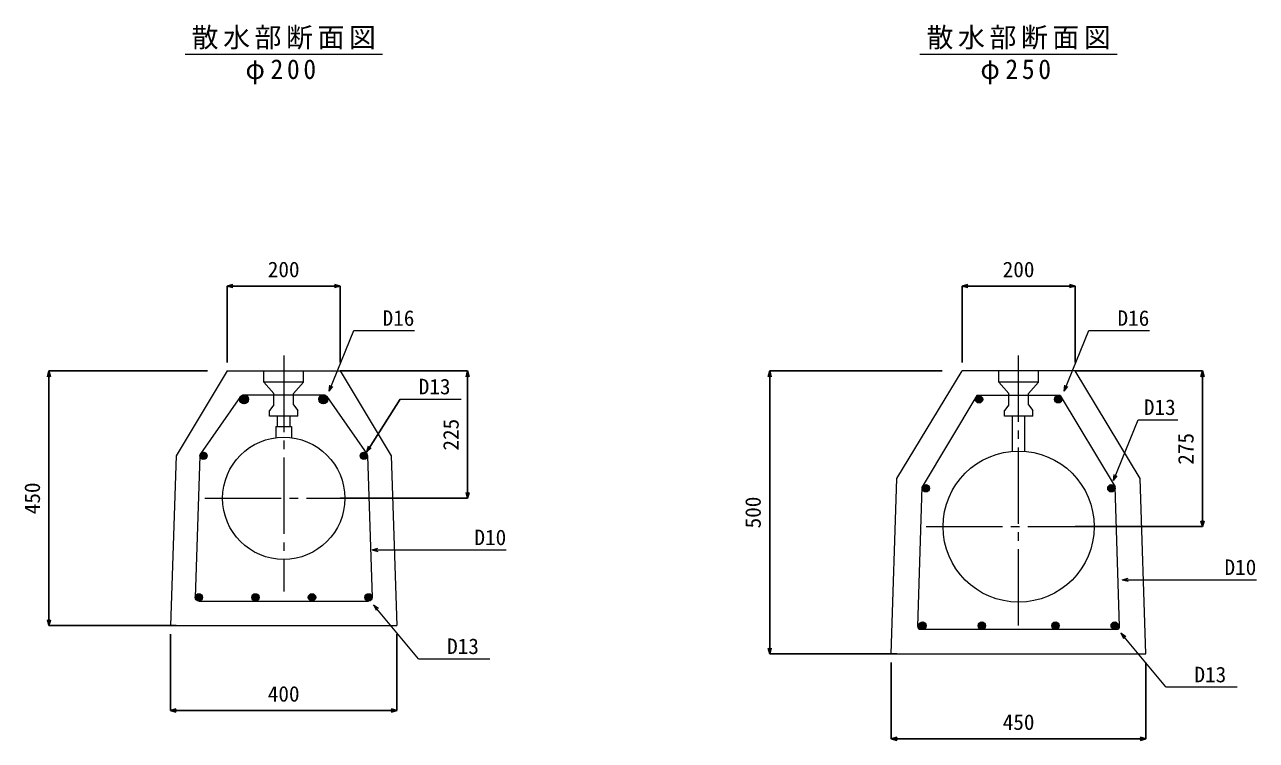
# Model space of a CAD drawing. Units: millimetres, scale not verified. Extents: x -9232 to 7975, y -6572 to 1682.
# Drawn here: x 102 to 2279, y 108 to 1373 of the extents above; entities that cross this region are included whole.
import ezdxf
from ezdxf.enums import TextEntityAlignment as Align

# ---------------------------------------------------------------- set-up
doc = ezdxf.new("R2010")
doc.units = ezdxf.units.MM
doc.header["$LTSCALE"] = 15
doc.linetypes.add('CHAIN2', pattern=[12, 9, -1, 1, -1])
doc.layers.add('0-1_ブロック', color=2, linetype='Continuous', lineweight=18)
doc.layers.add('0-A', color=7, linetype='Continuous', lineweight=18)
doc.layers.add('0-3_鉄筋', color=4, linetype='Continuous')
doc.layers.add('0-6_寸法', color=4, linetype='Continuous')
doc.styles.add('ＭＳ ゴシック', font='')
doc.styles.get('ＭＳ ゴシック').set_extended_font_data('MS Gothic')

msp = doc.modelspace()

# ---------------------------------------------------------------- linework, layer by layer
at = {"layer": '0-1_ブロック', "color": 7, "linetype": 'CHAIN2'}
for p, q in [((559.89, 788.17), (559.89, 371.25)), ((1858.82, 311.07), (1858.82, 788.17)), ((420.4, 536.06), (709.38, 536.06)), ((1695.32, 486.06), (2022.32, 486.06))]:
    msp.add_line(p, q, dxfattribs=at)
at = {"layer": '0-1_ブロック', "color": 3}
for p, q in [((459.89, 761.06), (369.89, 611.06)), ((459.89, 761.06), (369.89, 611.06)), ((459.89, 761.06), (369.89, 611.06)), ((459.89, 761.06), (659.89, 761.06)), ((459.89, 761.06), (659.89, 761.06)), ((659.89, 761.06), (749.89, 611.06)), ((659.89, 761.06), (749.89, 611.06)), ((1958.82, 761.06), (1758.82, 761.06)), ((369.89, 611.06), (359.89, 311.06)), ((749.89, 611.06), (759.89, 311.06)), ((359.89, 311.06), (759.89, 311.06))]:
    msp.add_line(p, q, dxfattribs=at)
at = {"layer": '0-1_ブロック', "color": 7}
for p, q in [((524.89, 741.06), (542.39, 721.06)), ((577.39, 721.06), (594.89, 741.06)), ((594.89, 741.06), (594.89, 761.06)), ((1823.82, 741.06), (1841.32, 721.06)), ((1876.32, 721.06), (1893.82, 741.06)), ((1893.82, 741.06), (1893.82, 761.06)), ((487.19, 718.59), (497.42, 708.35)), ((488.9, 718.99), (497.83, 710.06)), ((491.04, 718.97), (497.81, 712.21)), ((542.39, 701.06), (542.39, 721.06)), ((577.39, 701.06), (577.39, 721.06)), ((630.88, 718.99), (621.95, 710.06)), ((628.74, 718.97), (621.98, 712.21)), ((632.6, 718.59), (622.36, 708.35)), ((1841.32, 701.06), (1841.32, 721.06)), ((1876.32, 701.06), (1876.32, 721.06)), ((481.89, 711.15), (489.99, 703.06)), ((482.14, 713.03), (491.86, 703.3)), ((482.26, 708.67), (487.5, 703.42)), ((482.71, 714.58), (493.42, 703.87)), ((483.52, 715.89), (494.73, 704.68)), ((484.53, 717), (495.83, 705.7)), ((485.75, 717.9), (496.74, 706.92)), ((542.39, 701.06), (534.89, 691.06)), ((577.39, 701.06), (584.89, 691.06)), ((634.03, 717.9), (623.05, 706.92)), ((635.25, 717), (623.95, 705.7)), ((636.27, 715.89), (625.06, 704.68)), ((637.08, 714.58), (626.37, 703.87)), ((637.65, 713.03), (627.92, 703.3)), ((637.89, 711.15), (629.8, 703.06)), ((637.53, 708.67), (632.28, 703.42)), ((1782.35, 711.74), (1789.5, 704.59)), ((1782.52, 709.45), (1787.21, 704.76)), ((1782.77, 713.44), (1791.2, 705.01)), ((1783.52, 714.82), (1792.58, 705.76)), ((1784.52, 715.93), (1793.69, 706.76)), ((1785.78, 716.8), (1794.56, 708.02)), ((1787.32, 717.38), (1795.14, 709.56)), ((1789.28, 717.54), (1795.3, 711.52)), ((1841.32, 701.06), (1833.82, 691.06)), ((1876.32, 701.06), (1883.82, 691.06)), ((1922.35, 711.74), (1929.5, 704.59)), ((1922.52, 709.45), (1927.21, 704.76)), ((1922.77, 713.44), (1931.2, 705.01)), ((1923.52, 714.82), (1932.58, 705.76)), ((1924.52, 715.93), (1933.69, 706.76)), ((1925.78, 716.8), (1934.56, 708.02)), ((1927.32, 717.38), (1935.14, 709.56)), ((1929.28, 717.54), (1935.3, 711.52)), ((548.89, 662.8), (548.89, 681.06)), ((570.89, 681.06), (570.89, 662.8)), ((584.89, 681.06), (584.89, 691.06)), ((1847.82, 619.1), (1847.82, 681.06)), ((1869.82, 619.1), (1869.82, 681.06)), ((1883.82, 681.06), (1883.82, 691.06)), ((545.89, 662.8), (573.89, 662.8)), ((545.89, 662.8), (545.89, 643.15)), ((573.89, 662.8), (573.89, 643.15)), ((411.76, 611.74), (418.91, 604.59)), ((412.18, 613.44), (420.61, 605.01)), ((412.93, 614.82), (421.99, 605.76)), ((413.93, 615.93), (423.1, 606.76)), ((415.19, 616.8), (423.97, 608.02)), ((416.73, 617.38), (424.55, 609.56)), ((418.69, 617.54), (424.71, 611.52)), ((701.1, 617.54), (695.08, 611.52)), ((703.06, 617.38), (695.23, 609.56)), ((704.6, 616.8), (695.81, 608.02)), ((705.86, 615.93), (696.68, 606.76)), ((706.86, 614.82), (697.8, 605.76)), ((707.61, 613.44), (699.17, 605.01)), ((708.02, 611.74), (700.88, 604.59)), ((411.93, 609.45), (416.62, 604.76)), ((707.86, 609.45), (703.16, 604.76)), ((1688.42, 554.42), (1695.57, 547.28)), ((1688.59, 552.14), (1693.28, 547.44)), ((1688.84, 556.13), (1697.27, 547.7)), ((1689.59, 557.5), (1698.65, 548.44)), ((1690.59, 558.62), (1699.76, 549.45)), ((1691.85, 559.49), (1700.63, 550.7)), ((1693.39, 560.07), (1701.21, 552.24)), ((1695.35, 560.23), (1701.37, 554.2)), ((2022.28, 560.23), (2016.26, 554.2)), ((2024.25, 560.07), (2016.42, 552.24)), ((2025.79, 559.49), (2017, 550.7)), ((2027.04, 558.62), (2017.87, 549.45)), ((2028.05, 557.5), (2018.98, 548.44)), ((2028.79, 556.13), (2020.36, 547.7)), ((2029.21, 554.42), (2022.06, 547.28)), ((2029.04, 552.14), (2024.35, 547.44)), ((403.43, 361.74), (410.57, 354.59)), ((403.59, 359.45), (408.29, 354.76)), ((403.85, 363.44), (412.28, 355.01)), ((404.59, 364.82), (413.65, 355.76)), ((405.6, 365.93), (414.77, 356.76)), ((406.85, 366.8), (415.64, 358.02)), ((408.39, 367.38), (416.22, 359.56)), ((410.36, 367.54), (416.38, 361.52)), ((503.43, 361.74), (510.57, 354.59)), ((503.59, 359.45), (508.29, 354.76)), ((503.85, 363.44), (512.28, 355.01)), ((504.59, 364.82), (513.65, 355.76)), ((505.6, 365.93), (514.77, 356.76)), ((506.85, 366.8), (515.64, 358.02)), ((508.39, 367.38), (516.22, 359.56)), ((510.36, 367.54), (516.38, 361.52)), ((609.43, 367.54), (603.41, 361.52)), ((611.39, 367.38), (603.57, 359.56)), ((612.93, 366.8), (604.15, 358.02)), ((614.19, 365.93), (605.01, 356.76)), ((615.19, 364.82), (606.13, 355.76)), ((615.94, 363.44), (607.51, 355.01)), ((616.36, 361.74), (609.21, 354.59)), ((616.19, 359.45), (611.5, 354.76)), ((709.43, 367.54), (703.41, 361.52)), ((711.39, 367.38), (703.57, 359.56)), ((712.93, 366.8), (704.15, 358.02)), ((714.19, 365.93), (705.01, 356.76)), ((715.19, 364.82), (706.13, 355.76)), ((715.94, 363.44), (707.51, 355.01)), ((716.36, 361.74), (709.21, 354.59)), ((716.19, 359.45), (711.5, 354.76)), ((1682.35, 311.73), (1689.5, 304.58)), ((1682.52, 309.44), (1687.21, 304.75)), ((1682.77, 313.43), (1691.2, 305)), ((1683.52, 314.81), (1692.58, 305.75)), ((1684.52, 315.93), (1693.69, 306.75)), ((1685.78, 316.79), (1694.56, 308.01)), ((1687.32, 317.37), (1695.14, 309.55)), ((1689.28, 317.53), (1695.3, 311.51)), ((1787.35, 311.75), (1794.5, 304.6)), ((1787.52, 309.46), (1792.21, 304.77)), ((1787.77, 313.45), (1796.2, 305.02)), ((1788.52, 314.83), (1797.58, 305.76)), ((1789.52, 315.94), (1798.69, 306.77)), ((1790.78, 316.81), (1799.56, 308.02)), ((1792.32, 317.39), (1800.14, 309.56)), ((1794.28, 317.55), (1800.3, 311.53)), ((1917.35, 311.74), (1924.5, 304.6)), ((1917.52, 309.46), (1922.21, 304.76)), ((1917.77, 313.45), (1926.2, 305.01)), ((1918.52, 314.82), (1927.58, 305.76)), ((1919.52, 315.94), (1928.69, 306.76)), ((1920.78, 316.8), (1929.56, 308.02)), ((1922.32, 317.38), (1930.14, 309.56)), ((1924.28, 317.54), (1930.3, 311.52)), ((2022.18, 311.78), (2029.32, 304.64)), ((2022.34, 309.5), (2027.04, 304.8)), ((2022.6, 313.49), (2031.03, 305.05)), ((2023.34, 314.86), (2032.4, 305.8)), ((2024.35, 315.98), (2033.52, 306.8)), ((2025.6, 316.84), (2034.39, 308.06)), ((2027.14, 317.42), (2034.97, 309.6)), ((2029.1, 317.58), (2035.13, 311.56))]:
    msp.add_line(p, q, dxfattribs=at)
at = {"layer": '0-1_ブロック'}
for p, q in [((486.89, 718.98), (632.89, 718.98)), ((483.52, 715.89), (412.93, 614.82)), ((636.27, 715.89), (706.86, 614.82)), ((1785.16, 717.56), (1688.36, 556.23)), ((1932.47, 717.56), (1785.16, 717.56)), ((1932.47, 717.56), (2029.27, 556.23)), ((411.73, 611.06), (403.39, 361.06)), ((708.06, 611.06), (716.39, 361.06)), ((1680.41, 309.71), (1688.36, 556.23)), ((2037.22, 309.76), (2029.27, 556.23)), ((409.89, 354.56), (709.89, 354.56)), ((1685.41, 304.55), (2032.23, 304.6))]:
    msp.add_line(p, q, dxfattribs=at)
at = {"layer": '0-1_ブロック', "color": 7}
for points in [[(594.89, 741.06), (524.89, 741.06), (524.89, 761.06)], [(1893.82, 741.06), (1823.82, 741.06), (1823.82, 761.06)], [(584.89, 681.06), (534.89, 681.06), (534.89, 691.06)], [(1883.82, 681.06), (1833.82, 681.06), (1833.82, 691.06)]]:
    msp.add_lwpolyline(points, dxfattribs=at)
at = {"layer": '0-1_ブロック', "color": 3}
for points in [[(1633.82, 261.06), (2083.82, 261.06), (2073.82, 571.06), (1958.82, 761.06)], [(1633.82, 261.06), (1643.82, 571.06), (1758.82, 761.06)]]:
    msp.add_lwpolyline(points, dxfattribs=at)
at = {"layer": '0-1_ブロック'}
for centre, radius in [((489.89, 711.06), 8), ((629.89, 711.06), 8), ((1788.82, 711.06), 6.5), ((1928.82, 711.06), 6.5), ((418.23, 611.06), 6.5), ((701.56, 611.06), 6.5), ((1694.89, 553.74), 6.5), ((2022.75, 553.74), 6.5), ((409.89, 361.06), 6.5), ((509.89, 361.06), 6.5), ((609.89, 361.06), 6.5), ((709.89, 361.06), 6.5), ((1688.82, 311.05), 6.5), ((1793.82, 311.06), 6.5), ((1923.82, 311.06), 6.5), ((2028.64, 311.1), 6.5)]:
    msp.add_circle(centre, radius, dxfattribs=at)
at = {"layer": '0-1_ブロック', "color": 7}
msp.add_circle((559.89, 536.06), 108, dxfattribs=at)
at = {"layer": '0-1_ブロック', "color": 3}
msp.add_circle((1858.82, 486.06), 133.5, dxfattribs=at)
at = {"layer": '0-1_ブロック'}
for centre, start, end in [((1685.41, 309.55), 178.15239, 270.00892), ((2032.22, 309.6), 270.00892, 1.84761)]:
    msp.add_arc(centre, 5, start, end, dxfattribs=at)
at = {"layer": '0-3_鉄筋'}
for p, q in [((359.89, 161.06), (359.89, 296.06)), ((759.89, 161.06), (759.89, 296.06)), ((1633.82, 111.06), (1633.82, 246.06)), ((2083.82, 111.06), (2083.82, 246.06)), ((359.89, 161.06), (370.03, 163.77)), ((359.89, 161.06), (759.89, 161.06)), ((359.89, 161.06), (370.03, 158.34)), ((759.89, 161.06), (749.75, 163.77)), ((759.89, 161.06), (749.75, 158.34)), ((1633.82, 111.06), (1643.96, 113.77)), ((1633.82, 111.06), (2083.82, 111.06)), ((1633.82, 111.06), (1643.96, 108.34)), ((2083.82, 111.06), (2073.67, 113.77)), ((2083.82, 111.06), (2073.67, 108.34))]:
    msp.add_line(p, q, dxfattribs=at)
at = {"layer": '0-6_寸法'}
for p, q in [((459.89, 911.06), (470.04, 913.77)), ((459.89, 911.06), (659.89, 911.06)), ((459.89, 911.06), (470.04, 908.34)), ((459.89, 911.06), (459.89, 776.06)), ((659.89, 911.06), (649.75, 913.77)), ((659.89, 911.06), (649.75, 908.34)), ((659.89, 911.06), (659.89, 776.06)), ((1758.82, 911.06), (1768.96, 913.77)), ((1758.82, 911.06), (1958.82, 911.06)), ((1758.82, 911.06), (1768.96, 908.34)), ((1758.82, 911.06), (1758.82, 776.06)), ((1958.82, 911.06), (1948.67, 913.77)), ((1958.82, 911.06), (1948.67, 908.34)), ((1958.82, 911.06), (1958.82, 776.06)), ((144.89, 761.06), (142.18, 750.91)), ((144.89, 311.06), (144.89, 761.06)), ((144.89, 761.06), (147.61, 750.91)), ((144.89, 761.06), (424.91, 761.06)), ((884.89, 761.06), (659.89, 761.06)), ((884.89, 761.06), (882.18, 750.91)), ((884.89, 536.06), (884.89, 761.06)), ((884.89, 761.06), (887.61, 750.91)), ((1418.82, 761.06), (1416.1, 750.91)), ((1418.82, 261.06), (1418.82, 761.06)), ((1418.82, 761.06), (1421.53, 750.91)), ((1418.82, 761.06), (1723.75, 761.06)), ((2183.82, 761.06), (1958.82, 761.06)), ((2183.82, 761.06), (2181.1, 750.91)), ((2183.82, 486.06), (2183.82, 761.06)), ((2183.82, 761.06), (2186.53, 750.91)), ((884.89, 536.06), (882.18, 546.2)), ((884.89, 536.06), (887.61, 546.2)), ((884.89, 536.06), (659.89, 536.06)), ((2183.82, 486.06), (1958.82, 486.06)), ((2183.82, 486.06), (2181.1, 496.2)), ((2183.82, 486.06), (2186.53, 496.2)), ((144.89, 311.06), (142.18, 321.2)), ((144.89, 311.06), (147.61, 321.2)), ((144.89, 311.06), (369.89, 311.06)), ((1418.82, 261.06), (1416.1, 271.2)), ((1418.82, 261.06), (1421.53, 271.2)), ((1418.82, 261.06), (1643.82, 261.06))]:
    msp.add_line(p, q, dxfattribs=at)
at = {"layer": '0-6_寸法', "color": 7}
for p, q in [((765.99, 711.52), (706.66, 618.13)), ((706.66, 618.13), (709.81, 628.15)), ((706.66, 618.13), (714.4, 625.24))]:
    msp.add_line(p, q, dxfattribs=at)
at = {"layer": '0-A'}
for p, q in [((385.54, 1320.93), (734.25, 1320.93)), ((1684.46, 1320.93), (2033.17, 1320.93)), ((640.3, 725.47), (683.83, 832.62)), ((683.83, 832.62), (790.97, 832.62)), ((1939.22, 725.47), (1982.75, 832.62)), ((1982.75, 832.62), (2089.89, 832.62)), ((640.3, 725.47), (641.6, 735.89)), ((640.3, 725.47), (646.63, 733.85)), ((1939.22, 725.47), (1940.52, 735.89)), ((1939.22, 725.47), (1945.56, 733.85)), ((765.99, 711.52), (873.81, 711.52)), ((2026.46, 567.69), (2069.99, 674.84)), ((2069.99, 674.84), (2140.24, 674.84)), ((2026.46, 567.69), (2027.76, 578.11)), ((2026.46, 567.69), (2032.8, 576.07)), ((716.31, 445.07), (726.45, 447.79)), ((716.31, 445.07), (953.31, 445.07)), ((716.31, 445.07), (726.45, 442.35)), ((2042, 392.3), (2052.14, 395.02)), ((2042, 392.3), (2279, 392.3)), ((2042, 392.3), (2052.14, 389.58)), ((718.69, 348.04), (723.07, 338.5)), ((2039.56, 298.09), (2043.94, 288.55)), ((797.86, 252.6), (923.98, 252.6)), ((2118.73, 202.64), (2244.86, 202.64))]:
    msp.add_line(p, q, dxfattribs=at)
for points in [[(797.86, 252.6), (718.69, 348.04), (727.26, 341.97)], [(2118.73, 202.64), (2039.56, 298.09), (2048.13, 292.02)]]:
    msp.add_lwpolyline(points, dxfattribs=at)

# ---------------------------------------------------------------- texts
at = {"layer": '0-3_鉄筋', "style": 'ＭＳ ゴシック'}
for s, p in [('400', (531.77, 168.56)), ('450', (1830.69, 118.56))]:
    msp.add_text(s, height=27.49, dxfattribs=at).set_placement(p, align=Align.BOTTOM_LEFT)
at = {"layer": '0-6_寸法', "style": 'ＭＳ ゴシック'}
for p in [(531.77, 918.56), (1830.69, 918.56)]:
    msp.add_text('200', height=27.49, dxfattribs=at).set_placement(p, align=Align.BOTTOM_LEFT)
for s, p in [('225', (877.39, 620.43)), ('275', (2176.32, 595.43)), ('450', (137.39, 507.93)), ('500', (1411.32, 482.93))]:
    msp.add_text(s, height=27.49, rotation=90, dxfattribs=at).set_placement(p, align=Align.BOTTOM_LEFT)
at = {"layer": '0-A', "color": 4, "style": 'ＭＳ ゴシック'}
for s, p in [('D16', (734.72, 832.62)), ('D16', (2033.64, 832.62)), ('D13', (798.58, 711.56)), ('D13', (2080.24, 675.1)), ('D10', (897.06, 445.07)), ('D10', (2222.75, 392.3)), ('D13', (848.75, 252.63)), ('D13', (2169.63, 202.67))]:
    msp.add_text(s, height=27.49, dxfattribs=at).set_placement(p, align=Align.BOTTOM_LEFT)
at = {"layer": '0-A', "char_height": 34.84, "attachment_point": 7, "style": 'ＭＳ ゴシック'}
for s, insert in [('\\T1.17;散水部断面図', (397.14, 1328.97)), ('\\T1.17;散水部断面図', (1696.06, 1328.97)), ('\\T1.29;\\W0.95;φ200', (492.41, 1267.63)), ('\\T1.29;\\W0.95;φ250', (1791.34, 1267.63))]:
    msp.add_mtext(s, dxfattribs=dict(at, insert=insert))

doc.saveas('drawing.dxf')
